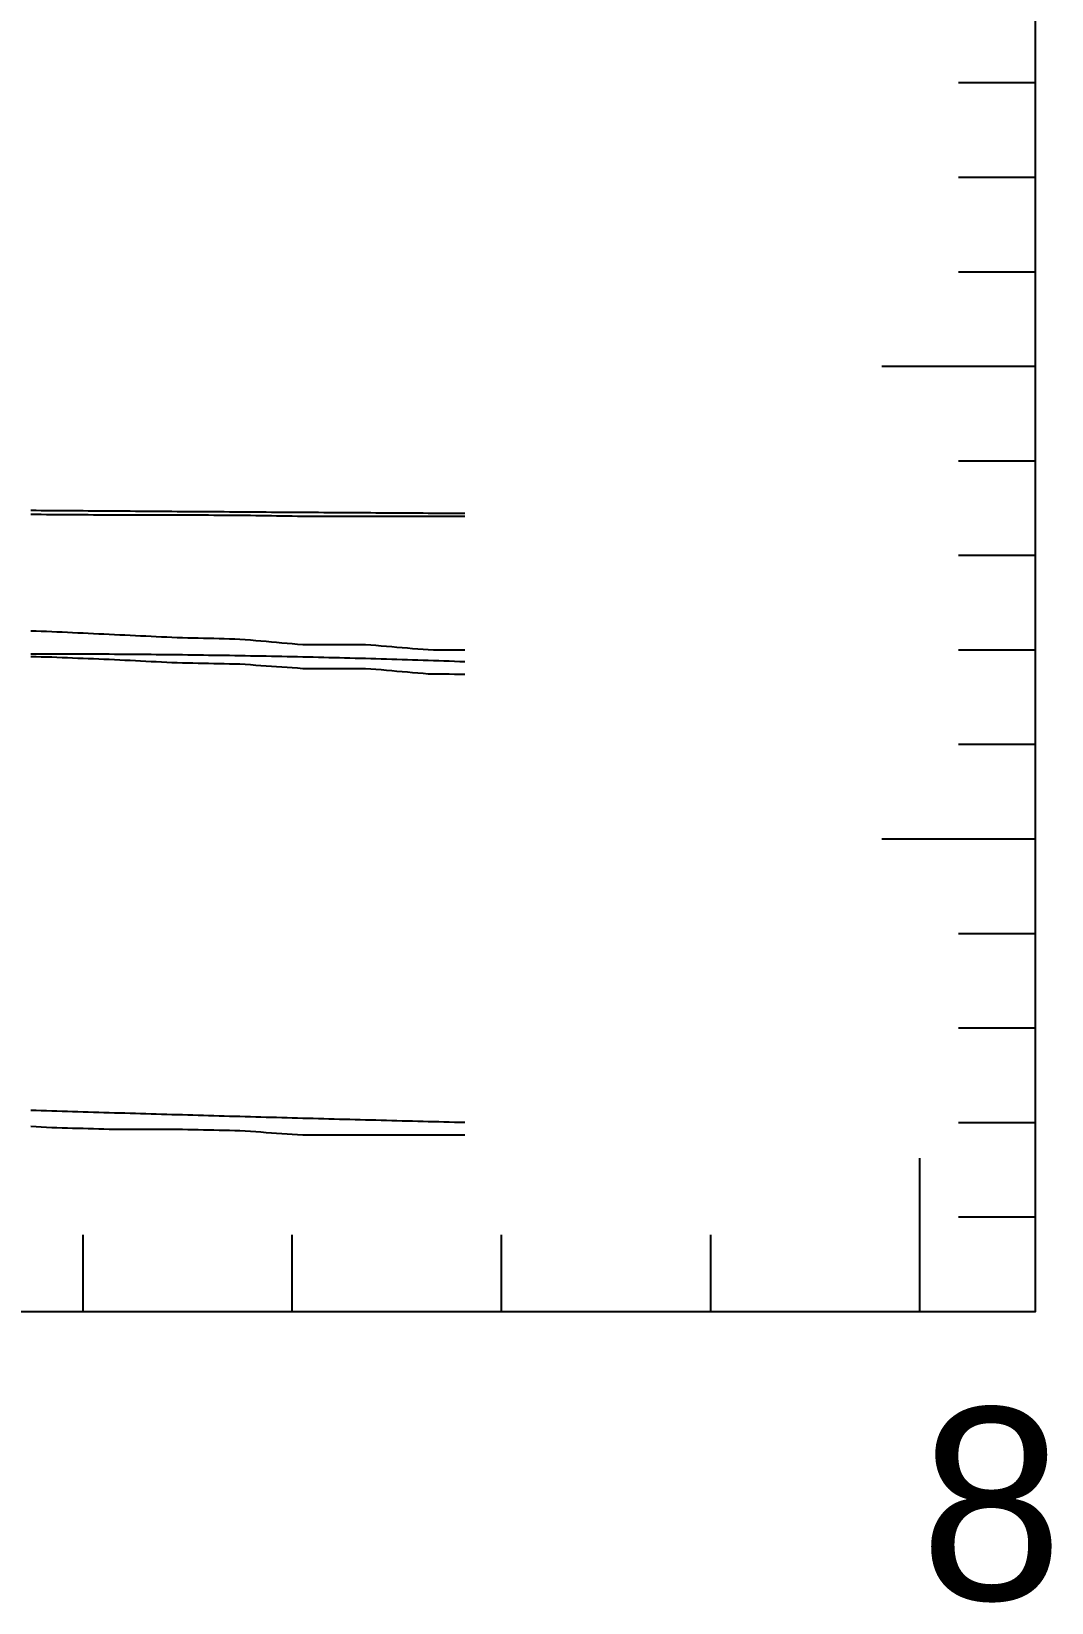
# Model space of a CAD drawing. Extents: x -35 to 180, y -35 to 144.
# Drawn here: x 137.4 to 179.9, y -12.1 to 53.3 of the extents above; entities that cross this region are included whole.
import ezdxf

# ---------------------------------------------------------------- set-up
doc = ezdxf.new("R2010")
doc.units = 0

msp = doc.modelspace()

# ---------------------------------------------------------------- linework, layer by layer
at = {"color": 0}
for p, q in [((179.2, 51.194), (176, 51.194)), ((179.2, 47.256), (176, 47.256)), ((179.2, 43.318), (176, 43.318)), ((179.2, 39.38), (172.8, 39.38)), ((179.2, 35.442), (176, 35.442)), ((179.2, 31.504), (176, 31.504)), ((179.2, 27.566), (176, 27.566)), ((179.2, 23.628), (176, 23.628)), ((179.2, 19.69), (172.8, 19.69)), ((179.2, 15.752), (176, 15.752)), ((179.2, 11.814), (176, 11.814)), ((179.2, 7.876), (176, 7.876)), ((174.397, 0), (174.397, 6.4)), ((179.2, 3.938), (176, 3.938)), ((139.518, 0), (139.518, 3.2)), ((148.237, 0), (148.237, 3.2)), ((156.957, 0), (156.957, 3.2)), ((165.677, 0), (165.677, 3.2))]:
    msp.add_line(p, q, dxfattribs=at)
msp.add_lwpolyline([(0, 0), (0, 118.141), (179.2, 118.141), (179.2, 0)], close=True, dxfattribs=at)
at = {"color": 3}
msp.add_lwpolyline([(137.338, 33.393), (137.556, 33.391), (137.774, 33.389), (137.992, 33.388), (138.21, 33.386), (138.428, 33.384), (138.646, 33.383), (138.864, 33.381), (139.082, 33.379), (139.3, 33.378), (139.518, 33.376), (139.736, 33.374), (139.954, 33.373), (140.172, 33.371), (140.389, 33.37), (140.607, 33.368), (140.825, 33.366), (141.043, 33.365), (141.261, 33.363), (141.479, 33.362), (141.697, 33.36), (141.915, 33.358), (142.133, 33.357), (142.351, 33.355), (142.569, 33.354), (142.787, 33.352), (143.005, 33.351), (143.223, 33.349), (143.441, 33.347), (143.659, 33.346), (143.877, 33.344), (144.095, 33.343), (144.313, 33.341), (144.531, 33.34), (144.749, 33.338), (144.967, 33.337), (145.185, 33.335), (145.403, 33.334), (145.621, 33.332), (145.839, 33.331), (146.057, 33.329), (146.275, 33.328), (146.493, 33.326), (146.711, 33.325), (146.929, 33.323), (147.147, 33.322), (147.365, 33.32), (147.583, 33.319), (147.801, 33.317), (148.019, 33.316), (148.237, 33.314), (148.455, 33.313), (148.673, 33.311), (148.891, 33.31), (149.109, 33.309), (149.327, 33.307), (149.545, 33.306), (149.763, 33.304), (149.981, 33.303), (150.199, 33.301), (150.417, 33.3), (150.635, 33.299), (150.853, 33.297), (151.071, 33.296), (151.289, 33.294), (151.507, 33.293), (151.725, 33.292), (151.943, 33.29), (152.161, 33.289), (152.379, 33.288), (152.597, 33.286), (152.815, 33.285), (153.033, 33.283), (153.251, 33.282), (153.469, 33.281), (153.687, 33.279), (153.905, 33.278), (154.123, 33.277), (154.341, 33.275), (154.559, 33.274), (154.777, 33.273), (154.995, 33.271), (155.213, 33.27), (155.431, 33.269)], dxfattribs=at)
at = {"color": 4}
msp.add_lwpolyline([(137.338, 33.231), (137.556, 33.227), (137.774, 33.224), (137.992, 33.221), (138.21, 33.219), (138.428, 33.217), (138.646, 33.216), (138.864, 33.215), (139.082, 33.213), (139.3, 33.212), (139.518, 33.21), (139.736, 33.209), (139.954, 33.207), (140.172, 33.206), (140.389, 33.204), (140.607, 33.203), (140.825, 33.202), (141.043, 33.202), (141.261, 33.202), (141.479, 33.202), (141.697, 33.202), (141.915, 33.202), (142.133, 33.202), (142.351, 33.202), (142.569, 33.202), (142.787, 33.202), (143.005, 33.202), (143.223, 33.202), (143.441, 33.202), (143.659, 33.201), (143.877, 33.2), (144.095, 33.199), (144.313, 33.198), (144.531, 33.197), (144.749, 33.196), (144.967, 33.195), (145.185, 33.194), (145.403, 33.193), (145.621, 33.192), (145.839, 33.191), (146.057, 33.189), (146.275, 33.186), (146.493, 33.182), (146.711, 33.179), (146.929, 33.175), (147.147, 33.172), (147.365, 33.168), (147.583, 33.165), (147.801, 33.161), (148.019, 33.158), (148.237, 33.155), (148.455, 33.151), (148.673, 33.148), (148.891, 33.148), (149.109, 33.148), (149.327, 33.148), (149.545, 33.148), (149.763, 33.148), (149.981, 33.148), (150.199, 33.148), (150.417, 33.148), (150.635, 33.148), (150.853, 33.148), (151.071, 33.148), (151.289, 33.148), (151.507, 33.148), (151.725, 33.148), (151.943, 33.148), (152.161, 33.148), (152.379, 33.148), (152.597, 33.148), (152.815, 33.148), (153.033, 33.148), (153.251, 33.148), (153.469, 33.148), (153.687, 33.148), (153.905, 33.148), (154.123, 33.148), (154.341, 33.148), (154.559, 33.148), (154.777, 33.148), (154.995, 33.148), (155.213, 33.148), (155.431, 33.148)], dxfattribs=at)
at = {"color": 1}
msp.add_lwpolyline([(137.338, 28.37), (137.556, 28.364), (137.774, 28.358), (137.992, 28.352), (138.21, 28.343), (138.428, 28.333), (138.646, 28.323), (138.864, 28.312), (139.082, 28.302), (139.3, 28.291), (139.518, 28.281), (139.736, 28.271), (139.954, 28.26), (140.172, 28.25), (140.389, 28.24), (140.607, 28.229), (140.825, 28.219), (141.043, 28.208), (141.261, 28.198), (141.479, 28.188), (141.697, 28.177), (141.915, 28.167), (142.133, 28.156), (142.351, 28.146), (142.569, 28.136), (142.787, 28.125), (143.005, 28.115), (143.223, 28.104), (143.441, 28.094), (143.659, 28.09), (143.877, 28.084), (144.095, 28.079), (144.313, 28.073), (144.531, 28.068), (144.749, 28.062), (144.967, 28.057), (145.185, 28.051), (145.403, 28.045), (145.621, 28.04), (145.839, 28.034), (146.057, 28.029), (146.275, 28.008), (146.493, 27.989), (146.711, 27.97), (146.929, 27.951), (147.147, 27.933), (147.365, 27.914), (147.583, 27.895), (147.801, 27.876), (148.019, 27.857), (148.237, 27.839), (148.455, 27.82), (148.673, 27.801), (148.891, 27.801), (149.109, 27.801), (149.327, 27.801), (149.545, 27.801), (149.763, 27.801), (149.981, 27.801), (150.199, 27.801), (150.417, 27.801), (150.635, 27.801), (150.853, 27.801), (151.071, 27.801), (151.289, 27.801), (151.507, 27.785), (151.725, 27.767), (151.943, 27.748), (152.161, 27.73), (152.379, 27.712), (152.597, 27.694), (152.815, 27.676), (153.033, 27.657), (153.251, 27.639), (153.469, 27.621), (153.687, 27.603), (153.905, 27.585), (154.123, 27.579), (154.341, 27.578), (154.559, 27.577), (154.777, 27.575), (154.995, 27.574), (155.213, 27.573), (155.431, 27.571)], dxfattribs=at)
at = {"color": 2}
for points in [[(137.338, 28.37), (137.556, 28.364), (137.774, 28.358), (137.992, 28.352), (138.21, 28.343), (138.428, 28.333), (138.646, 28.323), (138.864, 28.312), (139.082, 28.302), (139.3, 28.291), (139.518, 28.281), (139.736, 28.271), (139.954, 28.26), (140.172, 28.25), (140.389, 28.24), (140.607, 28.229), (140.825, 28.219), (141.043, 28.208), (141.261, 28.198), (141.479, 28.188), (141.697, 28.177), (141.915, 28.167), (142.133, 28.156), (142.351, 28.146), (142.569, 28.136), (142.787, 28.125), (143.005, 28.115), (143.223, 28.104), (143.441, 28.094), (143.659, 28.09), (143.877, 28.084), (144.095, 28.079), (144.313, 28.073), (144.531, 28.068), (144.749, 28.062), (144.967, 28.057), (145.185, 28.051), (145.403, 28.045), (145.621, 28.04), (145.839, 28.034), (146.057, 28.029), (146.275, 28.008), (146.493, 27.989), (146.711, 27.97), (146.929, 27.951), (147.147, 27.933), (147.365, 27.914), (147.583, 27.895), (147.801, 27.876), (148.019, 27.857), (148.237, 27.839), (148.455, 27.82), (148.673, 27.801), (148.891, 27.801), (149.109, 27.801), (149.327, 27.801), (149.545, 27.801), (149.763, 27.801), (149.981, 27.801), (150.199, 27.801), (150.417, 27.801), (150.635, 27.801), (150.853, 27.801), (151.071, 27.801), (151.289, 27.801), (151.507, 27.785), (151.725, 27.767), (151.943, 27.748), (152.161, 27.73), (152.379, 27.712), (152.597, 27.694), (152.815, 27.676), (153.033, 27.657), (153.251, 27.639), (153.469, 27.621), (153.687, 27.603), (153.905, 27.585), (154.123, 27.579), (154.341, 27.578), (154.559, 27.577), (154.777, 27.575), (154.995, 27.574), (155.213, 27.573), (155.431, 27.571)], [(137.338, 27.412), (137.556, 27.413), (137.774, 27.413), (137.992, 27.413), (138.21, 27.412), (138.428, 27.412), (138.646, 27.412), (138.864, 27.411), (139.082, 27.411), (139.3, 27.41), (139.518, 27.41), (139.736, 27.409), (139.954, 27.408), (140.172, 27.407), (140.389, 27.406), (140.607, 27.405), (140.825, 27.403), (141.043, 27.402), (141.261, 27.4), (141.479, 27.399), (141.697, 27.397), (141.915, 27.395), (142.133, 27.393), (142.351, 27.391), (142.569, 27.389), (142.787, 27.387), (143.005, 27.385), (143.223, 27.382), (143.441, 27.38), (143.659, 27.377), (143.877, 27.374), (144.095, 27.371), (144.313, 27.369), (144.531, 27.366), (144.749, 27.362), (144.967, 27.359), (145.185, 27.356), (145.403, 27.353), (145.621, 27.349), (145.839, 27.345), (146.057, 27.342), (146.275, 27.338), (146.493, 27.334), (146.711, 27.33), (146.929, 27.326), (147.147, 27.322), (147.365, 27.318), (147.583, 27.313), (147.801, 27.309), (148.019, 27.304), (148.237, 27.299), (148.455, 27.295), (148.673, 27.29), (148.891, 27.285), (149.109, 27.28), (149.327, 27.275), (149.545, 27.269), (149.763, 27.264), (149.981, 27.258), (150.199, 27.253), (150.417, 27.247), (150.635, 27.241), (150.853, 27.236), (151.071, 27.23), (151.289, 27.224), (151.507, 27.217), (151.725, 27.211), (151.943, 27.205), (152.161, 27.198), (152.379, 27.192), (152.597, 27.185), (152.815, 27.179), (153.033, 27.172), (153.251, 27.165), (153.469, 27.158), (153.687, 27.151), (153.905, 27.144), (154.123, 27.136), (154.341, 27.129), (154.559, 27.121), (154.777, 27.114), (154.995, 27.106), (155.213, 27.098), (155.431, 27.09)], [(137.338, 8.402), (137.556, 8.395), (137.774, 8.388), (137.992, 8.382), (138.21, 8.375), (138.428, 8.368), (138.646, 8.362), (138.864, 8.355), (139.082, 8.348), (139.3, 8.342), (139.518, 8.335), (139.736, 8.329), (139.954, 8.322), (140.172, 8.316), (140.389, 8.309), (140.607, 8.303), (140.825, 8.296), (141.043, 8.29), (141.261, 8.283), (141.479, 8.277), (141.697, 8.27), (141.915, 8.264), (142.133, 8.258), (142.351, 8.251), (142.569, 8.245), (142.787, 8.239), (143.005, 8.232), (143.223, 8.226), (143.441, 8.22), (143.659, 8.213), (143.877, 8.207), (144.095, 8.201), (144.313, 8.195), (144.531, 8.188), (144.749, 8.182), (144.967, 8.176), (145.185, 8.17), (145.403, 8.164), (145.621, 8.157), (145.839, 8.151), (146.057, 8.145), (146.275, 8.139), (146.493, 8.133), (146.711, 8.127), (146.929, 8.121), (147.147, 8.115), (147.365, 8.109), (147.583, 8.103), (147.801, 8.097), (148.019, 8.091), (148.237, 8.085), (148.455, 8.079), (148.673, 8.073), (148.891, 8.067), (149.109, 8.061), (149.327, 8.055), (149.545, 8.049), (149.763, 8.043), (149.981, 8.037), (150.199, 8.031), (150.417, 8.025), (150.635, 8.02), (150.853, 8.014), (151.071, 8.008), (151.289, 8.002), (151.507, 7.996), (151.725, 7.991), (151.943, 7.985), (152.161, 7.979), (152.379, 7.973), (152.597, 7.968), (152.815, 7.962), (153.033, 7.956), (153.251, 7.95), (153.469, 7.945), (153.687, 7.939), (153.905, 7.933), (154.123, 7.928), (154.341, 7.922), (154.559, 7.917), (154.777, 7.911), (154.995, 7.905), (155.213, 7.9), (155.431, 7.894)]]:
    msp.add_lwpolyline(points, dxfattribs=at)
at = {"color": 6}
msp.add_lwpolyline([(137.338, 27.296), (137.556, 27.294), (137.774, 27.291), (137.992, 27.288), (138.21, 27.282), (138.428, 27.273), (138.646, 27.264), (138.864, 27.255), (139.082, 27.246), (139.3, 27.237), (139.518, 27.228), (139.736, 27.219), (139.954, 27.21), (140.172, 27.201), (140.389, 27.192), (140.607, 27.183), (140.825, 27.174), (141.043, 27.163), (141.261, 27.152), (141.479, 27.141), (141.697, 27.131), (141.915, 27.12), (142.133, 27.109), (142.351, 27.098), (142.569, 27.087), (142.787, 27.077), (143.005, 27.066), (143.223, 27.055), (143.441, 27.044), (143.659, 27.041), (143.877, 27.037), (144.095, 27.032), (144.313, 27.028), (144.531, 27.023), (144.749, 27.019), (144.967, 27.014), (145.185, 27.01), (145.403, 27.005), (145.621, 27.001), (145.839, 26.996), (146.057, 26.992), (146.275, 26.975), (146.493, 26.96), (146.711, 26.944), (146.929, 26.929), (147.147, 26.914), (147.365, 26.898), (147.583, 26.883), (147.801, 26.868), (148.019, 26.853), (148.237, 26.837), (148.455, 26.822), (148.673, 26.807), (148.891, 26.807), (149.109, 26.807), (149.327, 26.807), (149.545, 26.807), (149.763, 26.807), (149.981, 26.807), (150.199, 26.807), (150.417, 26.807), (150.635, 26.807), (150.853, 26.807), (151.071, 26.807), (151.289, 26.807), (151.507, 26.79), (151.725, 26.771), (151.943, 26.752), (152.161, 26.733), (152.379, 26.714), (152.597, 26.696), (152.815, 26.677), (153.033, 26.658), (153.251, 26.639), (153.469, 26.62), (153.687, 26.601), (153.905, 26.582), (154.123, 26.577), (154.341, 26.575), (154.559, 26.574), (154.777, 26.573), (154.995, 26.571), (155.213, 26.57), (155.431, 26.568)], dxfattribs=at)
at = {"color": 5}
msp.add_lwpolyline([(137.338, 7.732), (137.556, 7.719), (137.774, 7.705), (137.992, 7.692), (138.21, 7.682), (138.428, 7.675), (138.646, 7.669), (138.864, 7.663), (139.082, 7.657), (139.3, 7.65), (139.518, 7.644), (139.736, 7.638), (139.954, 7.631), (140.172, 7.625), (140.389, 7.619), (140.607, 7.612), (140.825, 7.606), (141.043, 7.609), (141.261, 7.609), (141.479, 7.609), (141.697, 7.609), (141.915, 7.609), (142.133, 7.609), (142.351, 7.609), (142.569, 7.609), (142.787, 7.609), (143.005, 7.609), (143.223, 7.609), (143.441, 7.609), (143.659, 7.603), (143.877, 7.598), (144.095, 7.594), (144.313, 7.589), (144.531, 7.585), (144.749, 7.58), (144.967, 7.576), (145.185, 7.571), (145.403, 7.567), (145.621, 7.562), (145.839, 7.558), (146.057, 7.553), (146.275, 7.537), (146.493, 7.521), (146.711, 7.506), (146.929, 7.491), (147.147, 7.475), (147.365, 7.46), (147.583, 7.445), (147.801, 7.429), (148.019, 7.414), (148.237, 7.399), (148.455, 7.384), (148.673, 7.368), (148.891, 7.369), (149.109, 7.369), (149.327, 7.369), (149.545, 7.369), (149.763, 7.369), (149.981, 7.369), (150.199, 7.369), (150.417, 7.369), (150.635, 7.369), (150.853, 7.369), (151.071, 7.369), (151.289, 7.369), (151.507, 7.369), (151.725, 7.369), (151.943, 7.369), (152.161, 7.369), (152.379, 7.369), (152.597, 7.369), (152.815, 7.369), (153.033, 7.369), (153.251, 7.369), (153.469, 7.369), (153.687, 7.369), (153.905, 7.369), (154.123, 7.369), (154.341, 7.369), (154.559, 7.369), (154.777, 7.369), (154.995, 7.369), (155.213, 7.369), (155.431, 7.369)], dxfattribs=at)

# ---------------------------------------------------------------- texts
at = {"color": 0}
msp.add_text('8', height=8, dxfattribs=at).set_placement((174.397, -12))

doc.saveas('drawing.dxf')
